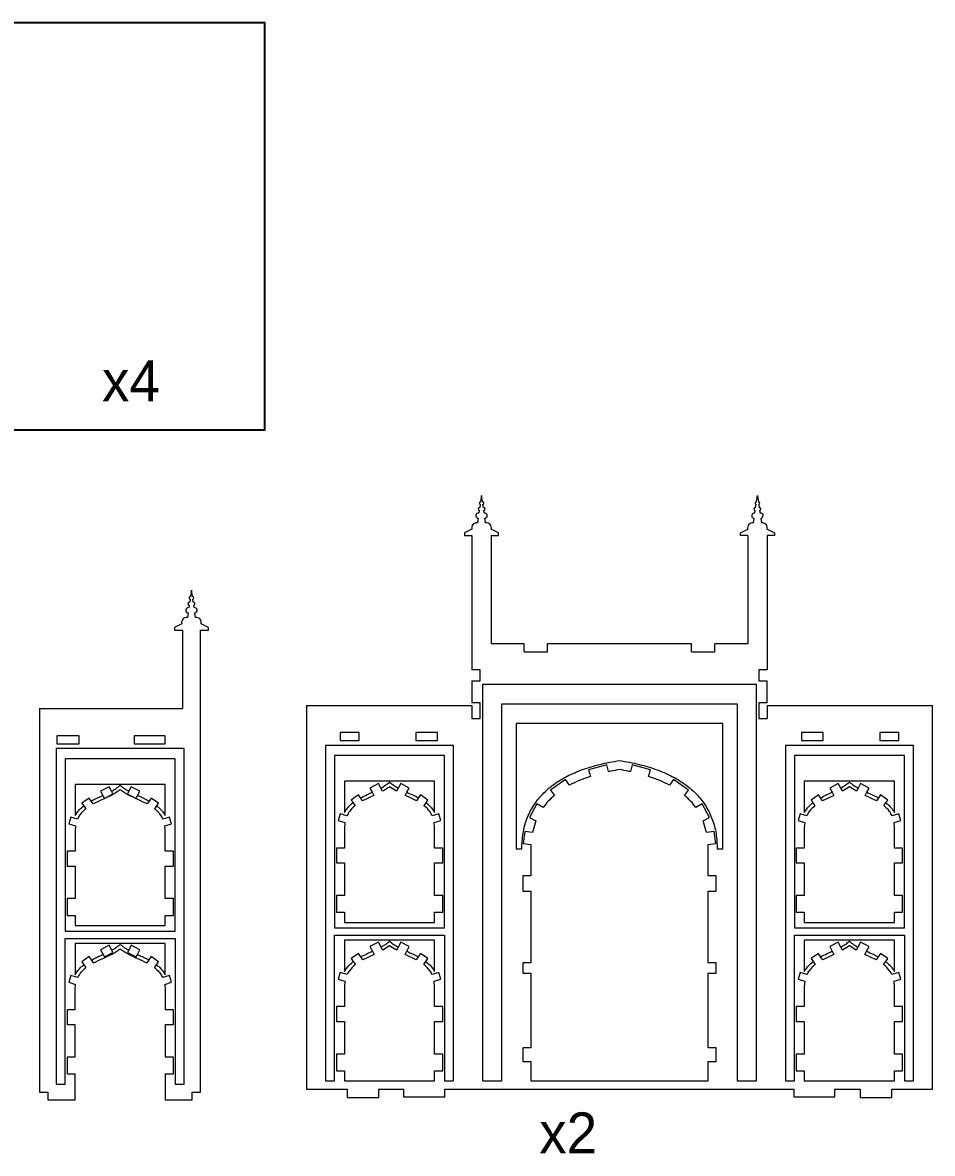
# Model space of a CAD drawing. Header units: millimetres. Extents: x -60 to 754, y 115 to 543.
# Drawn here: x 417.7 to 754.1, y 120.4 to 538.6 of the extents above; entities that cross this region are included whole.
import ezdxf
from ezdxf.lldxf.tags import DXFTag

# ---------------------------------------------------------------- set-up
doc = ezdxf.new("R2010")
doc.units = ezdxf.units.MM
tags = doc.linetypes.add('CENTER', pattern=[10.16, 6.35, -1.27, 1.27, -1.27]).pattern_tags.tags
tags[10:11] = [DXFTag(74, 4), DXFTag(75, 0), DXFTag(340, '0'), DXFTag(46, 1.0), DXFTag(50, 0.0), DXFTag(44, 0.0), DXFTag(45, 0.0)]
tags[8:9] = [DXFTag(74, 4), DXFTag(75, 0), DXFTag(340, '0'), DXFTag(46, 1.0), DXFTag(50, 0.0), DXFTag(44, 0.0), DXFTag(45, 0.0)]
tags[6:7] = [DXFTag(74, 4), DXFTag(75, 0), DXFTag(340, '0'), DXFTag(46, 1.0), DXFTag(50, 0.0), DXFTag(44, 0.0), DXFTag(45, 0.0)]
tags[4:5] = [DXFTag(74, 4), DXFTag(75, 0), DXFTag(340, '0'), DXFTag(46, 1.0), DXFTag(50, 0.0), DXFTag(44, 0.0), DXFTag(45, 0.0)]

msp = doc.modelspace()

# ---------------------------------------------------------------- linework, layer by layer
at = {"color": 7, "linetype": 'Continuous', "lineweight": 15}
for p, q in [((586.92, 360.34), (586.75, 359.18)), ((587.41, 363.63), (587.06, 361.27)), ((587.76, 361.27), (587.41, 363.63)), ((588.07, 359.18), (587.9, 360.34)), ((688.76, 359.18), (688.93, 360.34)), ((689.07, 361.27), (689.42, 363.63)), ((689.42, 363.63), (689.77, 361.27)), ((689.91, 360.34), (690.08, 359.18)), ((586.58, 358.09), (586.45, 357.2)), ((588.36, 357.2), (588.23, 358.09)), ((688.47, 357.2), (688.6, 358.09)), ((690.25, 358.09), (690.38, 357.2)), ((586.16, 355.23), (585.91, 353.55)), ((588.91, 353.55), (588.66, 355.23)), ((687.92, 353.55), (688.17, 355.23)), ((690.67, 355.23), (690.92, 353.55)), ((583.86, 351.18), (581.15, 349.86)), ((581.15, 349.86), (581.15, 348.84)), ((581.15, 348.84), (583.85, 348.84)), ((583.85, 348.84), (583.85, 299.22)), ((593.67, 349.86), (590.96, 351.18)), ((590.96, 348.84), (593.67, 348.84)), ((590.96, 348.84), (590.96, 308.84)), ((593.67, 348.84), (593.67, 349.86)), ((683.16, 349.86), (685.87, 351.18)), ((683.16, 348.84), (683.16, 349.86)), ((685.87, 348.84), (683.16, 348.84)), ((685.87, 348.84), (685.87, 308.84)), ((692.97, 351.18), (695.68, 349.86)), ((695.68, 348.84), (692.98, 348.84)), ((692.98, 348.84), (692.98, 299.22)), ((695.68, 349.86), (695.68, 348.84)), ((480.12, 328.64), (479.77, 326.28)), ((480.47, 326.28), (480.12, 328.64)), ((479.3, 323.09), (479.17, 322.21)), ((479.63, 325.34), (479.46, 324.19)), ((480.78, 324.19), (480.61, 325.34)), ((481.08, 322.21), (480.95, 323.09)), ((478.87, 320.24), (478.62, 318.55)), ((481.62, 318.55), (481.37, 320.24)), ((476.57, 316.19), (473.86, 314.86)), ((473.86, 314.86), (473.86, 313.84)), ((473.86, 313.84), (476.83, 313.84)), ((476.83, 313.84), (476.83, 284.84)), ((483.41, 313.84), (486.38, 313.84)), ((483.41, 143.01), (483.41, 313.84)), ((486.38, 314.86), (483.67, 316.19)), ((486.38, 313.84), (486.38, 314.86)), ((603.17, 308.84), (590.96, 308.84)), ((603.17, 305.84), (603.17, 308.84)), ((603.17, 305.84), (611.82, 305.84)), ((611.82, 305.84), (611.82, 308.84)), ((665.01, 308.84), (611.82, 308.84)), ((665.01, 305.84), (665.01, 308.84)), ((665.01, 305.84), (673.66, 305.84)), ((673.66, 305.84), (673.66, 308.84)), ((685.87, 308.84), (673.66, 308.84)), ((586.85, 299.22), (583.85, 299.22)), ((586.85, 295.1), (586.85, 299.22)), ((692.98, 299.22), (689.98, 299.22)), ((689.98, 299.22), (689.98, 295.1)), ((583.85, 295.1), (583.85, 287.05)), ((583.85, 295.1), (586.85, 295.1)), ((689.05, 293.8), (587.78, 293.8)), ((587.78, 293.8), (587.78, 147.17)), ((689.05, 147.17), (689.05, 293.8)), ((689.98, 295.1), (692.98, 295.1)), ((692.98, 287.05), (692.98, 295.1)), ((423.88, 284.84), (423.88, 143.01)), ((423.88, 284.84), (476.83, 284.84)), ((522.71, 286), (522.71, 144.17)), ((522.71, 286), (583.85, 286)), ((586.85, 287.05), (583.85, 287.05)), ((583.85, 286), (583.85, 281.24)), ((586.85, 281.24), (586.85, 287.05)), ((594.95, 147.17), (594.95, 286.63)), ((594.95, 286.63), (681.88, 286.63)), ((681.88, 286.63), (681.88, 147.17)), ((692.98, 287.05), (689.98, 287.05)), ((689.98, 287.05), (689.98, 281.24)), ((692.98, 286), (692.98, 281.24)), ((692.98, 286), (754.12, 286)), ((754.12, 144.17), (754.12, 286)), ((583.85, 281.24), (586.85, 281.24)), ((689.98, 281.24), (692.98, 281.24)), ((676.61, 279.4), (600.22, 279.4)), ((600.22, 279.4), (600.22, 233)), ((676.61, 233), (676.61, 279.4)), ((430.33, 274.84), (430.33, 271.84)), ((438.59, 274.84), (430.33, 274.84)), ((430.33, 271.84), (438.59, 271.84)), ((438.59, 271.84), (438.59, 274.84)), ((458.88, 274.84), (458.88, 271.84)), ((470.39, 274.84), (458.88, 274.84)), ((458.88, 271.84), (470.39, 271.84)), ((470.39, 271.84), (470.39, 274.84)), ((542.16, 276), (535.09, 276)), ((535.09, 276), (535.09, 273)), ((535.09, 273), (542.16, 273)), ((542.16, 273), (542.16, 276)), ((571.13, 276), (563.06, 276)), ((563.06, 276), (563.06, 273)), ((563.06, 273), (571.13, 273)), ((571.13, 273), (571.13, 276)), ((713.77, 276), (705.7, 276)), ((705.7, 276), (705.7, 273)), ((705.7, 273), (713.77, 273)), ((713.77, 273), (713.77, 276)), ((741.74, 276), (734.67, 276)), ((734.67, 276), (734.67, 273)), ((734.67, 273), (741.74, 273)), ((741.74, 273), (741.74, 276)), ((477.43, 270.07), (430.12, 270.07)), ((430.12, 270.07), (430.12, 146.01)), ((477.43, 146.01), (477.43, 270.07)), ((577.05, 271.23), (529.73, 271.23)), ((529.73, 271.23), (529.73, 147.17)), ((577.05, 147.17), (577.05, 271.23)), ((747.1, 271.23), (699.78, 271.23)), ((699.78, 271.23), (699.78, 147.17)), ((747.1, 147.17), (747.1, 271.23)), ((433.45, 266.3), (433.45, 202.57)), ((474.1, 266.3), (433.45, 266.3)), ((474.1, 202.57), (474.1, 266.3)), ((533.07, 267.46), (533.07, 203.73)), ((573.71, 267.46), (533.07, 267.46)), ((573.71, 203.73), (573.71, 267.46)), ((633.68, 264.08), (627.01, 262.21)), ((634.39, 261.54), (633.68, 264.08)), ((643.15, 264.08), (642.43, 261.54)), ((649.82, 262.21), (643.15, 264.08)), ((743.76, 267.46), (703.12, 267.46)), ((703.12, 267.46), (703.12, 203.73)), ((743.76, 203.73), (743.76, 267.46)), ((627.01, 262.21), (627.69, 259.78)), ((649.14, 259.78), (649.82, 262.21)), ((470.44, 256.83), (437.11, 256.83)), ((437.11, 256.83), (437.11, 245.27)), ((449.66, 255.97), (446.52, 254.31)), ((450.54, 254.3), (449.66, 255.97)), ((457.88, 255.97), (457, 254.3)), ((461.03, 254.31), (457.88, 255.97)), ((470.44, 245.27), (470.44, 256.83)), ((570.06, 257.99), (536.72, 257.99)), ((536.72, 257.99), (536.72, 246.43)), ((549.28, 257.13), (546.13, 255.47)), ((546.13, 255.47), (546.96, 253.91)), ((550.16, 255.46), (549.28, 257.13)), ((550.78, 254.28), (550.16, 255.46)), ((556, 254.28), (553.39, 255.95)), ((556.62, 255.46), (556, 254.28)), ((557.5, 257.13), (556.62, 255.46)), ((560.65, 255.47), (557.5, 257.13)), ((559.82, 253.91), (560.65, 255.47)), ((570.06, 246.43), (570.06, 257.99)), ((618.46, 258.58), (612.95, 254.66)), ((619.93, 256.53), (618.46, 258.58)), ((658.37, 258.58), (656.9, 256.53)), ((663.88, 254.66), (658.37, 258.58)), ((740.11, 257.99), (706.77, 257.99)), ((706.77, 257.99), (706.77, 246.43)), ((719.33, 257.13), (716.18, 255.47)), ((716.18, 255.47), (717.01, 253.91)), ((720.21, 255.46), (719.33, 257.13)), ((720.83, 254.28), (720.21, 255.46)), ((723.44, 255.95), (720.83, 254.28)), ((726.05, 254.28), (723.44, 255.95)), ((726.67, 255.46), (726.05, 254.28)), ((727.55, 257.13), (726.67, 255.46)), ((730.7, 255.47), (727.55, 257.13)), ((729.87, 253.91), (730.7, 255.47)), ((740.11, 246.43), (740.11, 257.99)), ((442.3, 251.76), (439.58, 249.87)), ((443.04, 250.68), (442.3, 251.76)), ((446.52, 254.31), (447.34, 252.75)), ((447.34, 252.75), (447.92, 251.66)), ((447.92, 251.66), (451.06, 253.32)), ((451.06, 253.32), (450.54, 254.3)), ((457, 254.3), (456.49, 253.32)), ((456.49, 253.32), (459.63, 251.66)), ((459.63, 251.66), (460.21, 252.75)), ((460.21, 252.75), (461.03, 254.31)), ((465.25, 251.76), (464.5, 250.68)), ((467.96, 249.87), (465.25, 251.76)), ((541.91, 252.92), (539.2, 251.03)), ((539.2, 251.03), (539.88, 250.05)), ((542.66, 251.84), (541.91, 252.92)), ((543.43, 250.74), (542.66, 251.84)), ((546.96, 253.91), (547.58, 252.73)), ((559.2, 252.73), (559.82, 253.91)), ((564.12, 251.84), (563.35, 250.74)), ((564.87, 252.92), (564.12, 251.84)), ((567.58, 251.03), (564.87, 252.92)), ((566.9, 250.05), (567.58, 251.03)), ((612.95, 254.66), (614.32, 252.74)), ((662.51, 252.74), (663.88, 254.66)), ((711.96, 252.92), (709.25, 251.03)), ((709.25, 251.03), (709.93, 250.05)), ((712.71, 251.84), (711.96, 252.92)), ((713.48, 250.74), (712.71, 251.84)), ((717.63, 252.73), (713.48, 250.74)), ((717.01, 253.91), (717.63, 252.73)), ((729.25, 252.73), (729.87, 253.91)), ((733.4, 250.74), (729.25, 252.73)), ((734.17, 251.84), (733.4, 250.74)), ((734.92, 252.92), (734.17, 251.84)), ((737.63, 251.03), (734.92, 252.92)), ((736.95, 250.05), (737.63, 251.03)), ((439.58, 249.87), (440.27, 248.89)), ((440.27, 248.89), (441.03, 247.8)), ((443.81, 249.58), (443.04, 250.68)), ((464.5, 250.68), (463.73, 249.58)), ((466.52, 247.8), (467.28, 248.89)), ((467.28, 248.89), (467.96, 249.87)), ((539.88, 250.05), (540.64, 248.96)), ((566.13, 248.96), (566.9, 250.05)), ((607.84, 249.59), (605.19, 244.64)), ((610.2, 248.32), (607.84, 249.59)), ((668.99, 249.59), (666.63, 248.32)), ((671.64, 244.64), (668.99, 249.59)), ((709.93, 250.05), (710.7, 248.96)), ((736.18, 248.96), (736.95, 250.05)), ((435.52, 244.76), (434.77, 242.27)), ((437.97, 244.02), (435.52, 244.76)), ((472.02, 244.76), (469.58, 244.02)), ((472.78, 242.27), (472.02, 244.76)), ((535.14, 245.92), (534.38, 243.43)), ((534.38, 243.43), (536.86, 242.68)), ((537.59, 245.17), (535.14, 245.92)), ((536.86, 242.68), (536.72, 240.8)), ((571.64, 245.92), (569.19, 245.17)), ((569.92, 242.68), (572.39, 243.43)), ((570.06, 240.8), (569.92, 242.68)), ((572.39, 243.43), (571.64, 245.92)), ((605.19, 244.64), (607.49, 243.41)), ((607.49, 243.41), (606.2, 239.08)), ((669.34, 243.41), (671.64, 244.64)), ((670.63, 239.08), (669.34, 243.41)), ((705.19, 245.92), (704.43, 243.43)), ((704.43, 243.43), (706.91, 242.68)), ((707.64, 245.17), (705.19, 245.92)), ((706.91, 242.68), (706.77, 240.8)), ((741.69, 245.92), (739.24, 245.17)), ((739.97, 242.68), (742.45, 243.43)), ((740.11, 240.8), (739.97, 242.68)), ((742.45, 243.43), (741.69, 245.92)), ((434.77, 242.27), (437.24, 241.52)), ((437.24, 241.52), (437.11, 239.64)), ((437.11, 239.64), (437.11, 232.11)), ((470.3, 241.52), (472.78, 242.27)), ((470.44, 239.64), (470.3, 241.52)), ((470.44, 232.11), (470.44, 239.64)), ((536.72, 240.8), (536.72, 233.27)), ((570.06, 233.27), (570.06, 240.8)), ((603.42, 239.44), (602.84, 234.95)), ((606.2, 239.08), (603.42, 239.44)), ((673.41, 239.44), (670.63, 239.08)), ((673.99, 234.95), (673.41, 239.44)), ((706.77, 240.8), (706.77, 233.27)), ((740.11, 233.27), (740.11, 240.8)), ((602.84, 234.95), (605.65, 234.59)), ((605.65, 234.59), (605.61, 233)), ((671.18, 234.59), (673.99, 234.95)), ((671.22, 233), (671.18, 234.59)), ((437.11, 232.11), (434.11, 232.11)), ((434.11, 232.11), (434.11, 226.63)), ((473.44, 232.11), (470.44, 232.11)), ((473.44, 226.63), (473.44, 232.11)), ((536.72, 233.27), (533.72, 233.27)), ((533.72, 233.27), (533.72, 227.79)), ((573.06, 233.27), (570.06, 233.27)), ((573.06, 227.79), (573.06, 233.27)), ((600.22, 233), (602.28, 233)), ((605.61, 233), (605.61, 222.96)), ((671.22, 222.96), (671.22, 233)), ((674.55, 233), (676.61, 233)), ((706.77, 233.27), (703.77, 233.27)), ((703.77, 233.27), (703.77, 227.79)), ((743.11, 233.27), (740.11, 233.27)), ((743.11, 227.79), (743.11, 233.27)), ((434.11, 226.63), (437.11, 226.63)), ((437.11, 226.63), (437.11, 214.57)), ((470.44, 214.57), (470.44, 226.63)), ((470.44, 226.63), (473.44, 226.63)), ((533.72, 227.79), (536.72, 227.79)), ((536.72, 227.79), (536.72, 215.73)), ((570.06, 227.79), (573.06, 227.79)), ((570.06, 215.73), (570.06, 227.79)), ((703.77, 227.79), (706.77, 227.79)), ((706.77, 227.79), (706.77, 215.73)), ((740.11, 227.79), (743.11, 227.79)), ((740.11, 215.73), (740.11, 227.79)), ((605.61, 222.96), (602.61, 222.96)), ((602.61, 222.96), (602.61, 217.33)), ((674.22, 222.96), (671.22, 222.96)), ((674.22, 217.33), (674.22, 222.96)), ((437.11, 214.57), (434.11, 214.57)), ((434.11, 214.57), (434.11, 208.36)), ((473.44, 214.57), (470.44, 214.57)), ((473.44, 208.36), (473.44, 214.57)), ((536.72, 215.73), (533.72, 215.73)), ((533.72, 215.73), (533.72, 209.52)), ((573.06, 215.73), (570.06, 215.73)), ((573.06, 209.52), (573.06, 215.73)), ((602.61, 217.33), (605.61, 217.33)), ((605.61, 217.33), (605.61, 190.89)), ((671.22, 190.89), (671.22, 217.33)), ((671.22, 217.33), (674.22, 217.33)), ((706.77, 215.73), (703.77, 215.73)), ((703.77, 215.73), (703.77, 209.52)), ((743.11, 215.73), (740.11, 215.73)), ((743.11, 209.52), (743.11, 215.73)), ((533.72, 209.52), (536.72, 209.52)), ((536.72, 209.52), (536.72, 205.8)), ((570.06, 205.8), (570.06, 209.52)), ((570.06, 209.52), (573.06, 209.52)), ((703.77, 209.52), (706.77, 209.52)), ((706.77, 209.52), (706.77, 205.8)), ((740.11, 205.8), (740.11, 209.52)), ((740.11, 209.52), (743.11, 209.52)), ((434.11, 208.36), (437.11, 208.36)), ((437.11, 208.36), (437.11, 204.64)), ((470.44, 204.64), (470.44, 208.36)), ((470.44, 208.36), (473.44, 208.36)), ((536.72, 205.8), (570.06, 205.8)), ((706.77, 205.8), (740.11, 205.8)), ((433.45, 202.57), (474.1, 202.57)), ((437.11, 204.64), (470.44, 204.64)), ((533.07, 203.73), (573.71, 203.73)), ((533.07, 147.17), (533.07, 201.01)), ((533.07, 201.01), (573.71, 201.01)), ((573.71, 201.01), (573.71, 147.17)), ((703.12, 203.73), (743.76, 203.73)), ((703.12, 147.17), (703.12, 201.01)), ((703.12, 201.01), (743.76, 201.01)), ((743.76, 201.01), (743.76, 147.17)), ((433.45, 146.01), (433.45, 199.85)), ((433.45, 199.85), (474.1, 199.85)), ((470.44, 198), (437.11, 198)), ((437.11, 198), (437.11, 186.44)), ((449.66, 197.34), (446.52, 195.68)), ((450.62, 195.51), (449.66, 197.34)), ((457.88, 197.34), (456.92, 195.51)), ((461.03, 195.68), (457.88, 197.34)), ((470.44, 186.44), (470.44, 198)), ((474.1, 199.85), (474.1, 146.01)), ((570.06, 199.16), (536.72, 199.16)), ((536.72, 199.16), (536.72, 187.6)), ((549.28, 198.5), (546.13, 196.84)), ((546.13, 196.84), (547.04, 195.12)), ((550.24, 196.67), (549.28, 198.5)), ((550.86, 195.49), (550.24, 196.67)), ((553.39, 197.12), (550.86, 195.49)), ((555.92, 195.49), (553.39, 197.12)), ((556.54, 196.67), (555.92, 195.49)), ((557.5, 198.5), (556.54, 196.67)), ((560.65, 196.84), (557.5, 198.5)), ((559.74, 195.12), (560.65, 196.84)), ((570.06, 187.6), (570.06, 199.16)), ((740.11, 199.16), (706.77, 199.16)), ((706.77, 199.16), (706.77, 187.6)), ((719.33, 198.5), (716.18, 196.84)), ((716.18, 196.84), (717.09, 195.12)), ((720.29, 196.67), (719.33, 198.5)), ((720.91, 195.49), (720.29, 196.67)), ((723.44, 197.12), (720.91, 195.49)), ((725.97, 195.49), (723.44, 197.12)), ((726.59, 196.67), (725.97, 195.49)), ((727.55, 198.5), (726.59, 196.67)), ((730.7, 196.84), (727.55, 198.5)), ((729.79, 195.12), (730.7, 196.84)), ((740.11, 187.6), (740.11, 199.16)), ((442.3, 193.13), (439.58, 191.24)), ((443.15, 191.91), (442.3, 193.13)), ((446.52, 195.68), (447.43, 193.96)), ((447.43, 193.96), (447.92, 193.03)), ((447.92, 193.03), (451.06, 194.69)), ((451.06, 194.69), (450.62, 195.51)), ((456.92, 195.51), (456.49, 194.69)), ((456.49, 194.69), (459.63, 193.03)), ((459.63, 193.03), (460.12, 193.96)), ((460.12, 193.96), (461.03, 195.68)), ((465.25, 193.13), (464.4, 191.91)), ((467.96, 191.24), (465.25, 193.13)), ((541.91, 194.29), (539.2, 192.4)), ((539.2, 192.4), (539.97, 191.29)), ((542.76, 193.06), (541.91, 194.29)), ((543.53, 191.96), (542.76, 193.06)), ((547.66, 193.93), (543.53, 191.96)), ((547.04, 195.12), (547.66, 193.93)), ((559.11, 193.93), (559.74, 195.12)), ((563.25, 191.96), (559.11, 193.93)), ((564.02, 193.06), (563.25, 191.96)), ((564.87, 194.29), (564.02, 193.06)), ((567.58, 192.4), (564.87, 194.29)), ((566.81, 191.29), (567.58, 192.4)), ((711.96, 194.29), (709.25, 192.4)), ((709.25, 192.4), (710.02, 191.29)), ((712.81, 193.06), (711.96, 194.29)), ((713.58, 191.96), (712.81, 193.06)), ((717.71, 193.93), (713.58, 191.96)), ((717.09, 195.12), (717.71, 193.93)), ((729.17, 193.93), (729.79, 195.12)), ((733.3, 191.96), (729.17, 193.93)), ((734.07, 193.06), (733.3, 191.96)), ((734.92, 194.29), (734.07, 193.06)), ((737.63, 192.4), (734.92, 194.29)), ((736.86, 191.29), (737.63, 192.4)), ((439.58, 191.24), (440.36, 190.13)), ((440.36, 190.13), (441.12, 189.04)), ((443.91, 190.8), (443.15, 191.91)), ((464.4, 191.91), (463.63, 190.8)), ((466.43, 189.04), (467.19, 190.13)), ((467.19, 190.13), (467.96, 191.24)), ((539.97, 191.29), (540.73, 190.19)), ((566.04, 190.19), (566.81, 191.29)), ((605.61, 190.89), (602.61, 190.89)), ((602.61, 190.89), (602.61, 187)), ((674.22, 190.89), (671.22, 190.89)), ((674.22, 187), (674.22, 190.89)), ((710.02, 191.29), (710.79, 190.19)), ((736.09, 190.19), (736.86, 191.29)), ((435.52, 186.13), (434.77, 183.64)), ((438.05, 185.36), (435.52, 186.13)), ((472.02, 186.13), (469.49, 185.36)), ((472.78, 183.64), (472.02, 186.13)), ((535.14, 187.28), (534.38, 184.79)), ((534.38, 184.79), (536.89, 184.03)), ((537.67, 186.52), (535.14, 187.28)), ((536.89, 184.03), (536.72, 181.97)), ((571.64, 187.28), (569.11, 186.52)), ((569.89, 184.03), (572.39, 184.79)), ((570.06, 181.97), (569.89, 184.03)), ((572.39, 184.79), (571.64, 187.28)), ((602.61, 187), (605.61, 187)), ((605.61, 187), (605.61, 159.35)), ((671.22, 159.35), (671.22, 187)), ((671.22, 187), (674.22, 187)), ((705.19, 187.28), (704.43, 184.79)), ((704.43, 184.79), (706.94, 184.03)), ((707.72, 186.52), (705.19, 187.28)), ((706.94, 184.03), (706.77, 181.97)), ((741.69, 187.28), (739.16, 186.52)), ((739.94, 184.03), (742.45, 184.79)), ((740.11, 181.97), (739.94, 184.03)), ((742.45, 184.79), (741.69, 187.28)), ((434.77, 183.64), (437.28, 182.88)), ((437.11, 180.81), (437.28, 182.88)), ((437.11, 173.48), (437.11, 180.81)), ((470.27, 182.88), (472.78, 183.64)), ((470.27, 182.88), (470.44, 180.81)), ((470.44, 180.81), (470.44, 173.48)), ((536.72, 181.97), (536.72, 174.64)), ((570.06, 174.64), (570.06, 181.97)), ((706.77, 181.97), (706.77, 174.64)), ((740.11, 174.64), (740.11, 181.97)), ((437.11, 173.48), (434.11, 173.48)), ((434.11, 173.48), (434.11, 168)), ((473.44, 173.48), (470.44, 173.48)), ((473.44, 168), (473.44, 173.48)), ((536.72, 174.64), (533.72, 174.64)), ((533.72, 174.64), (533.72, 169.16)), ((573.06, 174.64), (570.06, 174.64)), ((573.06, 169.16), (573.06, 174.64)), ((706.77, 174.64), (703.77, 174.64)), ((703.77, 174.64), (703.77, 169.16)), ((743.11, 174.64), (740.11, 174.64)), ((743.11, 169.16), (743.11, 174.64)), ((434.11, 168), (437.11, 168)), ((437.11, 155.94), (437.11, 168)), ((470.44, 168), (470.44, 155.94)), ((470.44, 168), (473.44, 168)), ((533.72, 169.16), (536.72, 169.16)), ((536.72, 169.16), (536.72, 157.1)), ((570.06, 157.1), (570.06, 169.16)), ((570.06, 169.16), (573.06, 169.16)), ((703.77, 169.16), (706.77, 169.16)), ((706.77, 169.16), (706.77, 157.1)), ((740.11, 169.16), (743.11, 169.16)), ((740.11, 157.1), (740.11, 169.16)), ((605.61, 159.35), (602.61, 159.35)), ((602.61, 159.35), (602.61, 154.38)), ((674.22, 159.35), (671.22, 159.35)), ((674.22, 154.38), (674.22, 159.35)), ((437.11, 155.94), (434.11, 155.94)), ((434.11, 155.94), (434.11, 149.73)), ((473.44, 155.94), (470.44, 155.94)), ((473.44, 149.73), (473.44, 155.94)), ((536.72, 157.1), (533.72, 157.1)), ((533.72, 157.1), (533.72, 150.89)), ((573.06, 157.1), (570.06, 157.1)), ((573.06, 150.89), (573.06, 157.1)), ((706.77, 157.1), (703.77, 157.1)), ((703.77, 157.1), (703.77, 150.89)), ((743.11, 157.1), (740.11, 157.1)), ((743.11, 150.89), (743.11, 157.1)), ((533.72, 150.89), (536.72, 150.89)), ((536.72, 150.89), (536.72, 147.17)), ((570.06, 147.17), (570.06, 150.89)), ((570.06, 150.89), (573.06, 150.89)), ((602.61, 154.38), (605.61, 154.38)), ((605.61, 154.38), (605.61, 147.17)), ((671.22, 147.17), (671.22, 154.38)), ((671.22, 154.38), (674.22, 154.38)), ((703.77, 150.89), (706.77, 150.89)), ((706.77, 150.89), (706.77, 147.17)), ((740.11, 147.17), (740.11, 150.89)), ((740.11, 150.89), (743.11, 150.89)), ((434.11, 149.73), (437.11, 149.73)), ((437.11, 140.01), (437.11, 149.73)), ((470.44, 149.73), (470.44, 140.01)), ((470.44, 149.73), (473.44, 149.73)), ((529.73, 147.17), (533.07, 147.17)), ((536.72, 147.17), (570.06, 147.17)), ((573.71, 147.17), (577.05, 147.17)), ((587.78, 147.17), (594.95, 147.17)), ((605.61, 147.17), (671.22, 147.17)), ((681.88, 147.17), (689.05, 147.17)), ((699.78, 147.17), (703.12, 147.17)), ((706.77, 147.17), (740.11, 147.17)), ((743.76, 147.17), (747.1, 147.17)), ((423.88, 143.01), (427.11, 143.01)), ((427.11, 140.01), (427.11, 143.01)), ((430.12, 146.01), (433.45, 146.01)), ((474.1, 146.01), (477.43, 146.01)), ((480.44, 143.01), (483.41, 143.01)), ((480.44, 140.01), (480.44, 143.01)), ((522.71, 144.17), (537.76, 144.17)), ((537.76, 144.17), (537.76, 141)), ((549.46, 144.17), (558.72, 144.17)), ((549.46, 141), (549.46, 144.17)), ((558.72, 141.17), (558.72, 144.17)), ((573.8, 144.17), (703.03, 144.17)), ((573.8, 141.17), (573.8, 144.17)), ((703.03, 141.17), (703.03, 144.17)), ((718.11, 144.17), (727.37, 144.17)), ((718.11, 141.17), (718.11, 144.17)), ((727.37, 144.17), (727.37, 141)), ((739.07, 144.17), (754.12, 144.17)), ((739.07, 141), (739.07, 144.17)), ((437.11, 140.01), (427.11, 140.01)), ((480.44, 140.01), (470.44, 140.01)), ((537.76, 141), (549.46, 141)), ((573.8, 141.17), (558.72, 141.17)), ((718.11, 141.17), (703.03, 141.17)), ((727.37, 141), (739.07, 141))]:
    msp.add_line(p, q, dxfattribs=at)
at = {"linetype": 'CENTER'}
msp.add_lwpolyline([(166.84, 538.56), (507.11, 538.56), (507.11, 387.85), (166.84, 387.85)], close=True, dxfattribs=at)
at = {"color": 7, "linetype": 'Continuous', "lineweight": 15}
for centre, radius, start, end in [((586.99, 360.81), 0.474, 81.5456, 261.5456), ((587.83, 360.81), 0.474, 278.4544, 98.4544), ((689, 360.81), 0.474, 81.5456, 261.5456), ((689.84, 360.81), 0.474, 278.4544, 98.4544), ((586.31, 356.21), 0.996, 81.5456, 261.5456), ((586.67, 358.63), 0.553, 81.5456, 261.5456), ((588.15, 358.63), 0.553, 278.4544, 98.4544), ((588.51, 356.21), 0.996, 278.4544, 98.4544), ((688.32, 356.21), 0.996, 81.5456, 261.5456), ((688.68, 358.63), 0.553, 81.5456, 261.5456), ((690.16, 358.63), 0.553, 278.4544, 98.4544), ((690.52, 356.21), 0.996, 278.4544, 98.4544), ((585.64, 351.71), 1.86, 81.5456, 196.6114), ((589.18, 351.71), 1.86, 343.3886, 98.4544), ((687.65, 351.71), 1.86, 81.5456, 196.6114), ((691.19, 351.71), 1.86, 343.3886, 98.4544), ((479.7, 325.81), 0.474, 81.5456, 261.5456), ((480.54, 325.81), 0.474, 278.4544, 98.4544), ((479.02, 321.22), 0.996, 81.5456, 261.5456), ((479.38, 323.64), 0.553, 81.5456, 261.5456), ((480.87, 323.64), 0.553, 278.4544, 98.4544), ((481.23, 321.22), 0.996, 278.4544, 98.4544), ((478.35, 316.72), 1.86, 81.5456, 196.6114), ((481.89, 316.72), 1.86, 343.3886, 98.4544)]:
    msp.add_arc(centre, radius, start, end, dxfattribs=at)
for points, knots in [([(602.28, 233), (602.36, 234.92), (602.52, 238.68), (603.99, 244.07), (606.4, 248.98), (609.8, 253.31), (614.06, 256.98), (619.11, 260.02), (624.87, 262.47), (631.37, 264.41), (636, 265.24), (638.41, 265.67)], [0, 0, 0, 0, 0.106943, 0.209222, 0.309459, 0.410281, 0.514314, 0.622123, 0.737782, 0.863222, 1, 1, 1, 1]), ([(638.41, 265.67), (640.87, 265.23), (645.57, 264.39), (652.17, 262.39), (658.01, 259.88), (663.07, 256.76), (667.28, 253.04), (670.58, 248.72), (672.91, 243.88), (674.32, 238.58), (674.47, 234.89), (674.55, 233)], [0, 0, 0, 0, 0.139153, 0.266578, 0.38393, 0.493264, 0.596978, 0.695888, 0.794371, 0.894916, 1, 1, 1, 1]), ([(627.69, 259.78), (626.31, 259.31), (623.65, 258.4), (621.14, 257.14), (619.93, 256.53)], [0, 0, 0, 0, 0.51747, 1, 1, 1, 1]), ([(638.41, 262.29), (637.34, 262.11), (635.99, 261.88), (634.66, 261.6), (634.39, 261.54)], [0, 0, 0, 0, 0.802034, 1, 1, 1, 1]), ([(642.43, 261.54), (642.17, 261.6), (640.84, 261.88), (639.49, 262.11), (638.41, 262.29)], [0, 0, 0, 0, 0.197965, 1, 1, 1, 1]), ([(656.9, 256.53), (655.69, 257.14), (653.18, 258.4), (650.52, 259.31), (649.14, 259.78)], [0, 0, 0, 0, 0.48253, 1, 1, 1, 1]), ([(450.54, 254.3), (450.77, 254.43), (451.24, 254.69), (451.9, 255.1), (452.48, 255.48), (453.09, 255.95), (453.5, 256.28), (453.77, 256.49)], [0, 0, 0, 0, 0.204653, 0.40407, 0.59931, 0.737231, 1, 1, 1, 1]), ([(453.77, 256.49), (454.28, 256.08), (455.3, 255.27), (456.43, 254.63), (457, 254.3)], [0, 0, 0, 0, 0.497578, 1, 1, 1, 1]), ([(550.16, 255.46), (550.79, 255.83), (551.93, 256.47), (552.94, 257.29), (553.39, 257.65)], [0, 0, 0, 0, 0.560746, 1, 1, 1, 1]), ([(553.39, 255.95), (552.98, 255.65), (552.14, 255.04), (551.24, 254.54), (550.78, 254.28)], [0, 0, 0, 0, 0.493324, 1, 1, 1, 1]), ([(553.39, 257.65), (553.96, 257.2), (554.98, 256.39), (556.12, 255.75), (556.62, 255.46)], [0, 0, 0, 0, 0.55529, 1, 1, 1, 1]), ([(720.21, 255.46), (720.84, 255.83), (721.98, 256.47), (722.99, 257.29), (723.44, 257.65)], [0, 0, 0, 0, 0.560748, 1, 1, 1, 1]), ([(723.44, 257.65), (724.01, 257.2), (725.03, 256.39), (726.17, 255.75), (726.67, 255.46)], [0, 0, 0, 0, 0.555289, 1, 1, 1, 1]), ([(443.04, 250.68), (443.29, 250.82), (443.79, 251.08), (444.55, 251.46), (445.39, 251.86), (446.32, 252.29), (446.99, 252.59), (447.34, 252.75)], [0, 0, 0, 0, 0.17662, 0.352911, 0.537124, 0.758844, 1, 1, 1, 1]), ([(453.77, 254.79), (452.78, 254.13), (450.71, 252.75), (447.25, 251.29), (444.95, 250.15), (443.81, 249.58)], [0, 0, 0, 0, 0.318519, 0.659674, 1, 1, 1, 1]), ([(463.73, 249.58), (462.59, 250.15), (460.3, 251.29), (456.83, 252.75), (454.77, 254.13), (453.77, 254.79)], [0, 0, 0, 0, 0.3403514, 0.6814468, 1, 1, 1, 1]), ([(460.21, 252.75), (460.63, 252.56), (461.46, 252.18), (462.9, 251.52), (463.89, 251), (464.5, 250.68)], [0, 0, 0, 0, 0.295677, 0.569933, 1, 1, 1, 1]), ([(542.66, 251.84), (543.46, 252.25), (544.87, 252.98), (546.32, 253.63), (546.96, 253.91)], [0, 0, 0, 0, 0.563642, 1, 1, 1, 1]), ([(547.58, 252.73), (547.2, 252.56), (546.49, 252.23), (545.44, 251.75), (544.43, 251.27), (543.76, 250.92), (543.43, 250.74)], [0, 0, 0, 0, 0.27102, 0.509697, 0.754491, 1, 1, 1, 1]), ([(563.35, 250.74), (563.02, 250.92), (562.35, 251.27), (561.34, 251.75), (560.29, 252.23), (559.58, 252.56), (559.2, 252.73)], [0, 0, 0, 0, 0.24555, 0.490337, 0.729076, 1, 1, 1, 1]), ([(559.82, 253.91), (560.63, 253.55), (562.08, 252.9), (563.49, 252.17), (564.12, 251.84)], [0, 0, 0, 0, 0.556647, 1, 1, 1, 1]), ([(614.32, 252.74), (613.55, 252.06), (612.05, 250.71), (610.81, 249.11), (610.2, 248.32)], [0, 0, 0, 0, 0.507137, 1, 1, 1, 1]), ([(666.63, 248.32), (666.02, 249.11), (664.78, 250.71), (663.28, 252.06), (662.51, 252.74)], [0, 0, 0, 0, 0.492863, 1, 1, 1, 1]), ([(712.71, 251.84), (713.51, 252.25), (714.92, 252.98), (716.37, 253.63), (717.01, 253.91)], [0, 0, 0, 0, 0.56364, 1, 1, 1, 1]), ([(729.87, 253.91), (730.68, 253.55), (732.13, 252.9), (733.54, 252.17), (734.17, 251.84)], [0, 0, 0, 0, 0.556647, 1, 1, 1, 1]), ([(437.11, 245.27), (437.6, 246.05), (438.48, 247.41), (439.73, 248.45), (440.27, 248.89)], [0, 0, 0, 0, 0.567259, 1, 1, 1, 1]), ([(441.03, 247.8), (440.97, 247.75), (440.17, 247.11), (438.98, 245.94), (438.26, 244.56), (437.97, 244.02)], [0, 0, 0, 0, 0.048754, 0.624745, 1, 1, 1, 1]), ([(469.58, 244.02), (469.29, 244.56), (468.79, 245.53), (467.77, 246.71), (467.01, 247.4), (466.58, 247.75), (466.52, 247.8)], [0, 0, 0, 0, 0.374791, 0.662455, 0.951306, 1, 1, 1, 1]), ([(467.28, 248.89), (467.58, 248.65), (468.17, 248.17), (469.32, 247.03), (469.98, 245.99), (470.44, 245.27)], [0, 0, 0, 0, 0.2414839, 0.4719141, 1, 1, 1, 1]), ([(536.72, 246.43), (537.22, 247.21), (538.1, 248.57), (539.34, 249.6), (539.88, 250.05)], [0, 0, 0, 0, 0.566407, 1, 1, 1, 1]), ([(540.64, 248.96), (540.58, 248.91), (539.78, 248.27), (538.6, 247.1), (537.87, 245.72), (537.59, 245.17)], [0, 0, 0, 0, 0.048752, 0.624763, 1, 1, 1, 1]), ([(569.19, 245.17), (568.91, 245.72), (568.18, 247.1), (566.99, 248.27), (566.2, 248.91), (566.13, 248.96)], [0, 0, 0, 0, 0.375236, 0.951247, 1, 1, 1, 1]), ([(566.9, 250.05), (567.58, 249.47), (568.82, 248.42), (569.67, 247.05), (570.06, 246.43)], [0, 0, 0, 0, 0.552631, 1, 1, 1, 1]), ([(706.77, 246.43), (707.27, 247.21), (708.15, 248.57), (709.39, 249.6), (709.93, 250.05)], [0, 0, 0, 0, 0.566408, 1, 1, 1, 1]), ([(710.7, 248.96), (709.92, 248.28), (708.68, 247.18), (707.92, 245.72), (707.64, 245.17)], [0, 0, 0, 0, 0.624617, 1, 1, 1, 1]), ([(739.24, 245.17), (738.96, 245.72), (738.2, 247.18), (736.96, 248.28), (736.18, 248.96)], [0, 0, 0, 0, 0.375383, 1, 1, 1, 1]), ([(736.95, 250.05), (737.63, 249.47), (738.87, 248.42), (739.72, 247.05), (740.11, 246.43)], [0, 0, 0, 0, 0.552631, 1, 1, 1, 1]), ([(450.62, 195.51), (450.85, 195.64), (451.3, 195.89), (451.95, 196.29), (452.5, 196.67), (453.11, 197.13), (453.51, 197.45), (453.77, 197.66)], [0, 0, 0, 0, 0.204673, 0.403053, 0.598461, 0.734025, 1, 1, 1, 1]), ([(453.77, 197.66), (454.04, 197.45), (454.44, 197.13), (455.04, 196.67), (455.6, 196.29), (456.25, 195.89), (456.69, 195.64), (456.92, 195.51)], [0, 0, 0, 0, 0.2659299, 0.4014599, 0.5970077, 0.7953176, 1, 1, 1, 1]), ([(550.24, 196.67), (550.86, 197.03), (551.96, 197.67), (552.95, 198.46), (553.39, 198.82)], [0, 0, 0, 0, 0.559903, 1, 1, 1, 1]), ([(553.39, 198.82), (553.94, 198.37), (554.94, 197.58), (556.05, 196.95), (556.54, 196.67)], [0, 0, 0, 0, 0.556025, 1, 1, 1, 1]), ([(720.29, 196.67), (720.91, 197.03), (722.01, 197.67), (723, 198.46), (723.44, 198.82)], [0, 0, 0, 0, 0.5599017, 1, 1, 1, 1]), ([(723.44, 198.82), (723.99, 198.37), (724.99, 197.58), (726.1, 196.95), (726.59, 196.67)], [0, 0, 0, 0, 0.5560261, 1, 1, 1, 1]), ([(443.15, 191.91), (443.39, 192.03), (443.86, 192.28), (444.59, 192.64), (445.42, 193.04), (446.37, 193.48), (447.07, 193.79), (447.43, 193.96)], [0, 0, 0, 0, 0.170544, 0.338304, 0.514992, 0.748907, 1, 1, 1, 1]), ([(443.91, 190.8), (445.06, 191.37), (447.33, 192.49), (450.76, 193.94), (452.79, 195.3), (453.77, 195.96)], [0, 0, 0, 0, 0.343044, 0.681574, 1, 1, 1, 1]), ([(453.77, 195.96), (454.76, 195.3), (456.79, 193.94), (460.22, 192.49), (462.49, 191.37), (463.63, 190.8)], [0, 0, 0, 0, 0.318399, 0.657009, 1, 1, 1, 1]), ([(460.12, 193.96), (460.48, 193.79), (461.18, 193.48), (462.25, 192.98), (463.32, 192.47), (464.04, 192.1), (464.4, 191.91)], [0, 0, 0, 0, 0.251109, 0.485013, 0.742781, 1, 1, 1, 1]), ([(542.76, 193.06), (543.56, 193.47), (544.97, 194.19), (546.41, 194.83), (547.04, 195.12)], [0, 0, 0, 0, 0.563804, 1, 1, 1, 1]), ([(559.74, 195.12), (560.54, 194.76), (561.98, 194.11), (563.39, 193.39), (564.02, 193.06)], [0, 0, 0, 0, 0.556492, 1, 1, 1, 1]), ([(712.81, 193.06), (713.61, 193.47), (715.02, 194.19), (716.46, 194.83), (717.09, 195.12)], [0, 0, 0, 0, 0.563802, 1, 1, 1, 1]), ([(729.79, 195.12), (730.59, 194.76), (732.04, 194.11), (733.44, 193.39), (734.07, 193.06)], [0, 0, 0, 0, 0.556493, 1, 1, 1, 1]), ([(437.11, 186.44), (437.6, 187.21), (438.5, 188.61), (439.79, 189.66), (440.36, 190.13)], [0, 0, 0, 0, 0.553974, 1, 1, 1, 1]), ([(438.05, 185.36), (438.31, 185.84), (438.8, 186.74), (439.78, 187.88), (440.56, 188.6), (441.03, 188.96), (441.12, 189.04)], [0, 0, 0, 0, 0.340431, 0.63282, 0.926422, 1, 1, 1, 1]), ([(466.43, 189.04), (466.52, 188.96), (467.35, 188.31), (468.52, 187.15), (469.23, 185.84), (469.49, 185.36)], [0, 0, 0, 0, 0.073671, 0.659138, 1, 1, 1, 1]), ([(467.19, 190.13), (467.76, 189.66), (469.04, 188.61), (469.94, 187.21), (470.44, 186.44)], [0, 0, 0, 0, 0.446027, 1, 1, 1, 1]), ([(536.72, 187.6), (537.23, 188.39), (538.13, 189.79), (539.42, 190.83), (539.97, 191.29)], [0, 0, 0, 0, 0.5663909, 1, 1, 1, 1]), ([(540.73, 190.19), (539.93, 189.49), (538.7, 188.43), (537.93, 187), (537.67, 186.52)], [0, 0, 0, 0, 0.658311, 1, 1, 1, 1]), ([(569.11, 186.52), (568.85, 187), (568.08, 188.43), (566.85, 189.49), (566.04, 190.19)], [0, 0, 0, 0, 0.341688, 1, 1, 1, 1]), ([(566.81, 191.29), (567.51, 190.7), (568.79, 189.64), (569.66, 188.23), (570.06, 187.6)], [0, 0, 0, 0, 0.552617, 1, 1, 1, 1]), ([(706.77, 187.6), (707.28, 188.39), (708.18, 189.79), (709.47, 190.83), (710.02, 191.29)], [0, 0, 0, 0, 0.56639, 1, 1, 1, 1]), ([(710.79, 190.19), (709.98, 189.49), (708.75, 188.43), (707.98, 187), (707.72, 186.52)], [0, 0, 0, 0, 0.658312, 1, 1, 1, 1]), ([(739.16, 186.52), (738.9, 187), (738.13, 188.43), (736.9, 189.49), (736.09, 190.19)], [0, 0, 0, 0, 0.341688, 1, 1, 1, 1]), ([(736.86, 191.29), (737.56, 190.7), (738.84, 189.64), (739.71, 188.23), (740.11, 187.6)], [0, 0, 0, 0, 0.5526167, 1, 1, 1, 1])]:
    msp.add_open_spline(points, degree=3, knots=knots, dxfattribs=at)

# ---------------------------------------------------------------- texts
at = {"linetype": 'CENTER'}
for s, p in [('x4', (447.06, 398.45)), ('x2', (608.76, 120.36))]:
    msp.add_text(s, height=15.151, dxfattribs=at).set_placement(p)

doc.saveas('drawing.dxf')
